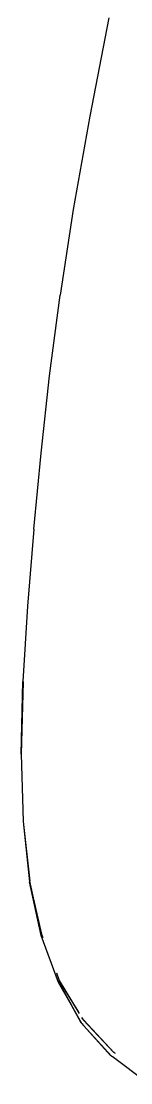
# Model space of a CAD drawing. Header units: millimetres. Extents: x -41292 to 298682, y -22072 to 33155.
# Drawn here: x 29415.4 to 29440.3, y 4476.9 to 4718 of the extents above; entities that cross this region are included whole.
import ezdxf

# ---------------------------------------------------------------- set-up
doc = ezdxf.new("R2010")
doc.units = ezdxf.units.MM

# ---------------------------------------------------------------- blocks, each defined once
blk = doc.blocks.new('AHSISHEUD')
for p, q in [((30062.7, 22366.8), (30058.33, 22344.5)), ((30058.33, 22344.5), (30054.61, 22323.33)), ((30054.61, 22323.33), (30051.63, 22303.82)), ((30049.23, 22285.51), (30051.63, 22303.82)), ((30047.29, 22267.95), (30049.23, 22285.51)), ((30045.67, 22250.68), (30047.29, 22267.95)), ((30045.67, 22250.68), (30044.23, 22233.24)), ((30044.23, 22233.24), (30043.17, 22216.09)), ((30042.78, 22199.65), (30043.17, 22216.09)), ((30043.19, 22216.07), (30042.78, 22199.65)), ((30042.78, 22199.65), (30042.77, 22199.61)), ((30042.77, 22199.61), (30043.21, 22184.39)), ((30043.21, 22184.39), (30043.18, 22184.32)), ((30043.18, 22184.32), (30044.71, 22170.77)), ((30043.18, 22184.32), (30044.64, 22170.63)), ((30044.71, 22170.77), (30044.64, 22170.63)), ((30044.64, 22170.63), (30047.41, 22158.73)), ((30047.29, 22158.41), (30044.64, 22170.63)), ((30047.41, 22158.73), (30044.71, 22170.77)), ((30051.22, 22147.81), (30047.29, 22158.41)), ((30047.41, 22158.73), (30047.68, 22157.98)), ((30050.78, 22149.94), (30050.77, 22149.97)), ((30050.78, 22149.94), (30051.43, 22148.24)), ((30050.92, 22149.42), (30051.38, 22148.21)), ((30051.22, 22147.81), (30051.46, 22147.51)), ((30054.18, 22142.59), (30051.22, 22147.81)), ((30051.43, 22148.24), (30051.38, 22148.21)), ((30051.38, 22148.21), (30055.95, 22140.74)), ((30055.84, 22141.01), (30051.43, 22148.24)), ((30051.46, 22147.51), (30054.18, 22142.59)), ((30056.54, 22138.44), (30054.18, 22142.59)), ((30056.36, 22138.64), (30054.18, 22142.59)), ((30056.53, 22139.79), (30056.85, 22139.26)), ((30056.89, 22139.28), (30056.56, 22139.83)), ((30056.89, 22139.28), (30056.85, 22139.26)), ((30056.85, 22139.26), (30063.84, 22131.88)), ((30056.98, 22139.24), (30056.89, 22139.28)), ((30063.84, 22131.88), (30056.98, 22139.24)), ((30056.36, 22138.64), (30056.54, 22138.44)), ((30056.54, 22138.44), (30056.9, 22138.04)), ((30056.9, 22138.04), (30063.1, 22131.23)), ((30056.9, 22138.04), (30063.31, 22131.08)), ((30063.89, 22131.87), (30063.84, 22131.88)), ((30063.89, 22131.87), (30064.07, 22131.72)), ((30064.23, 22131.62), (30064.07, 22131.72)), ((30063.31, 22131.08), (30063.1, 22131.23)), ((30063.31, 22131.08), (30063.42, 22130.96)), ((30071.39, 22125), (30063.42, 22130.96))]:
    blk.add_line(p, q)

msp = doc.modelspace()

# ---------------------------------------------------------------- block references
msp.add_blockref('AHSISHEUD', (-627.37, -17648.09))

doc.saveas('drawing.dxf')
